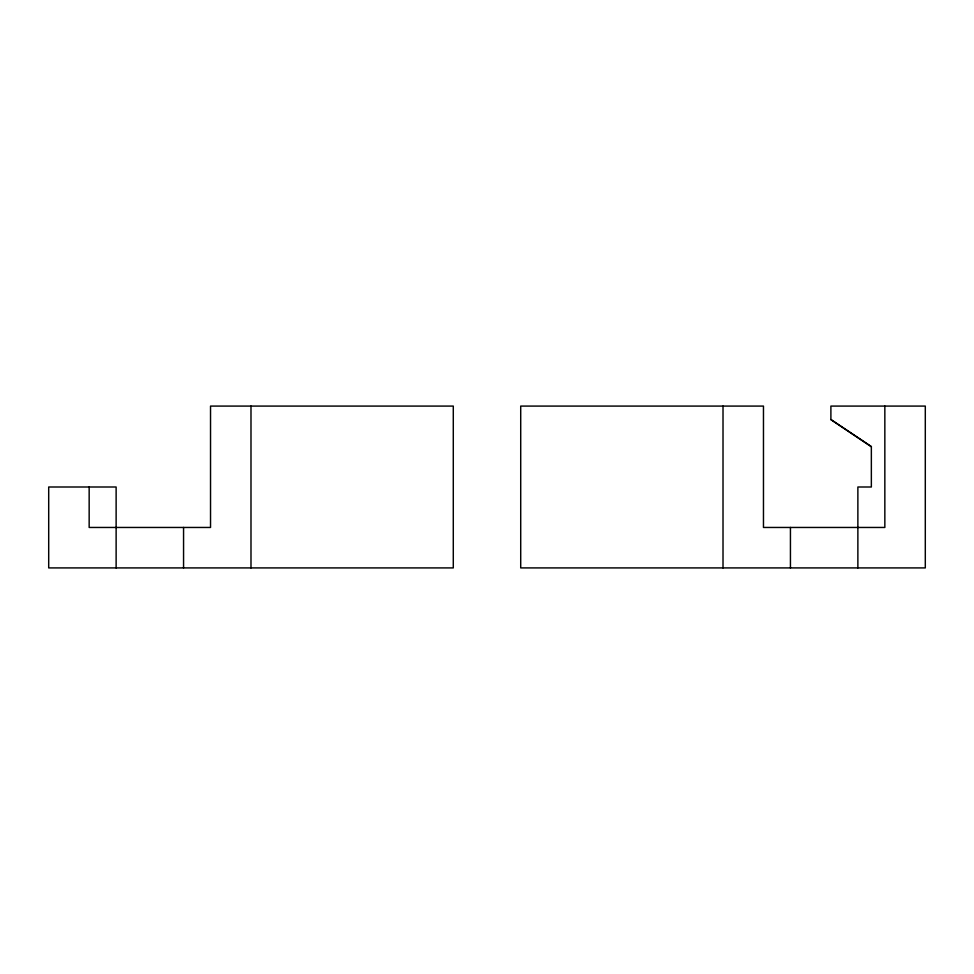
<?xml version="1.0" encoding="UTF-8"?>
<svg xmlns="http://www.w3.org/2000/svg" width="974" height="974" viewBox="0 0 974 974"><rect width="100%" height="100%" fill="white"/><g stroke="black" fill="none" stroke-linecap="round" stroke-linejoin="round"><path stroke-width="1.46" d="M884.842 406.085L884.842 527.458L763.47 527.458L763.47 406.085L520.713 406.085L520.713 567.915L925.3 567.915L925.3 406.085L830.895 406.085L830.895 419.575L871.353 446.542L871.353 487L857.875 487L857.875 567.915M830.895 419.575L871.353 446.774M790.438 527.458L790.438 567.915M723.012 406.085L723.012 567.915M250.988 406.085L250.988 567.915M183.562 527.458L183.562 567.915M116.125 567.915L116.125 487L48.7 487L48.7 567.915L453.287 567.915L453.287 406.085L210.53 406.085L210.53 527.458L89.158 527.458L89.158 487"/></g></svg>
